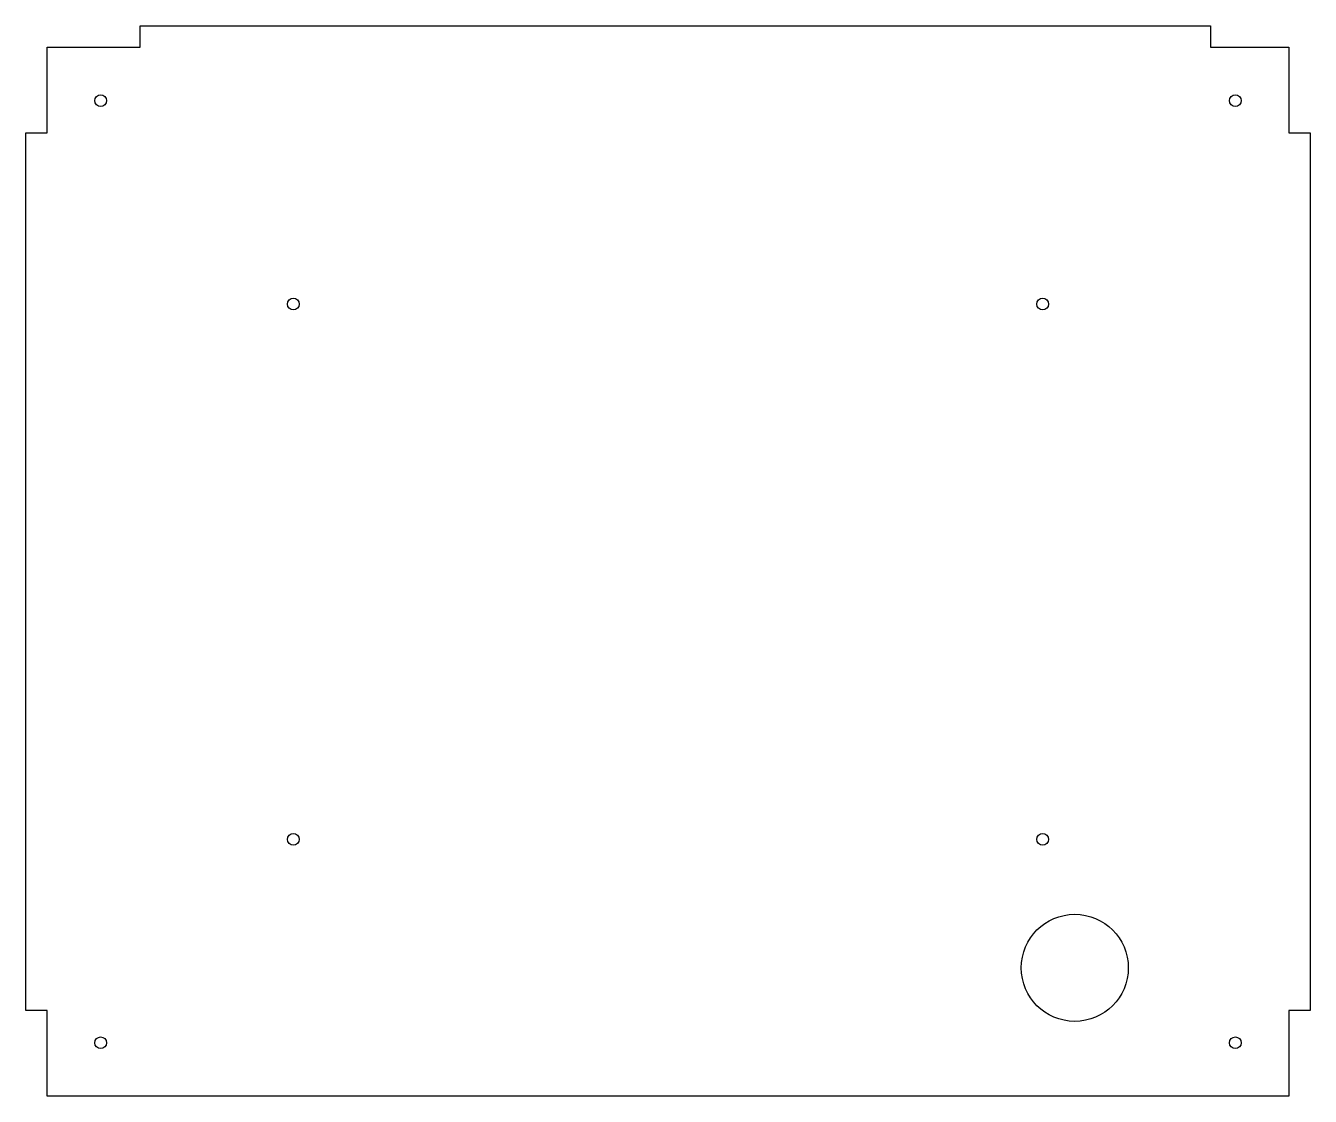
# Model space of a CAD drawing. Header units: millimetres. Extents: x -81 to 519, y 34 to 534.
import ezdxf

# ---------------------------------------------------------------- set-up
doc = ezdxf.new("R2010")
doc.units = ezdxf.units.MM
doc.layers.get('0').update_dxf_attribs({"linetype": 'CONTINUOUS'})

msp = doc.modelspace()

# ---------------------------------------------------------------- linework, layer by layer
msp.add_lwpolyline([(509.43, 33.68), (-70.57, 33.68), (-70.57, 73.68), (-80.57, 73.68), (-80.57, 483.68), (-70.57, 483.68), (-70.57, 523.68), (-27.13, 523.68), (-27.13, 533.68), (472.87, 533.68), (472.87, 523.68), (509.43, 523.68), (509.43, 483.68), (519.43, 483.68), (519.43, 73.68), (509.43, 73.68)], close=True)
for centre, radius in [((-45.57, 498.68), 2.75), ((484.43, 498.68), 2.75), ((44.43, 403.68), 2.75), ((394.43, 403.68), 2.75), ((44.43, 153.68), 2.75), ((394.43, 153.68), 2.75), ((409.43, 93.68), 25), ((-45.57, 58.68), 2.75), ((484.43, 58.68), 2.75)]:
    msp.add_circle(centre, radius)

doc.saveas('drawing.dxf')
